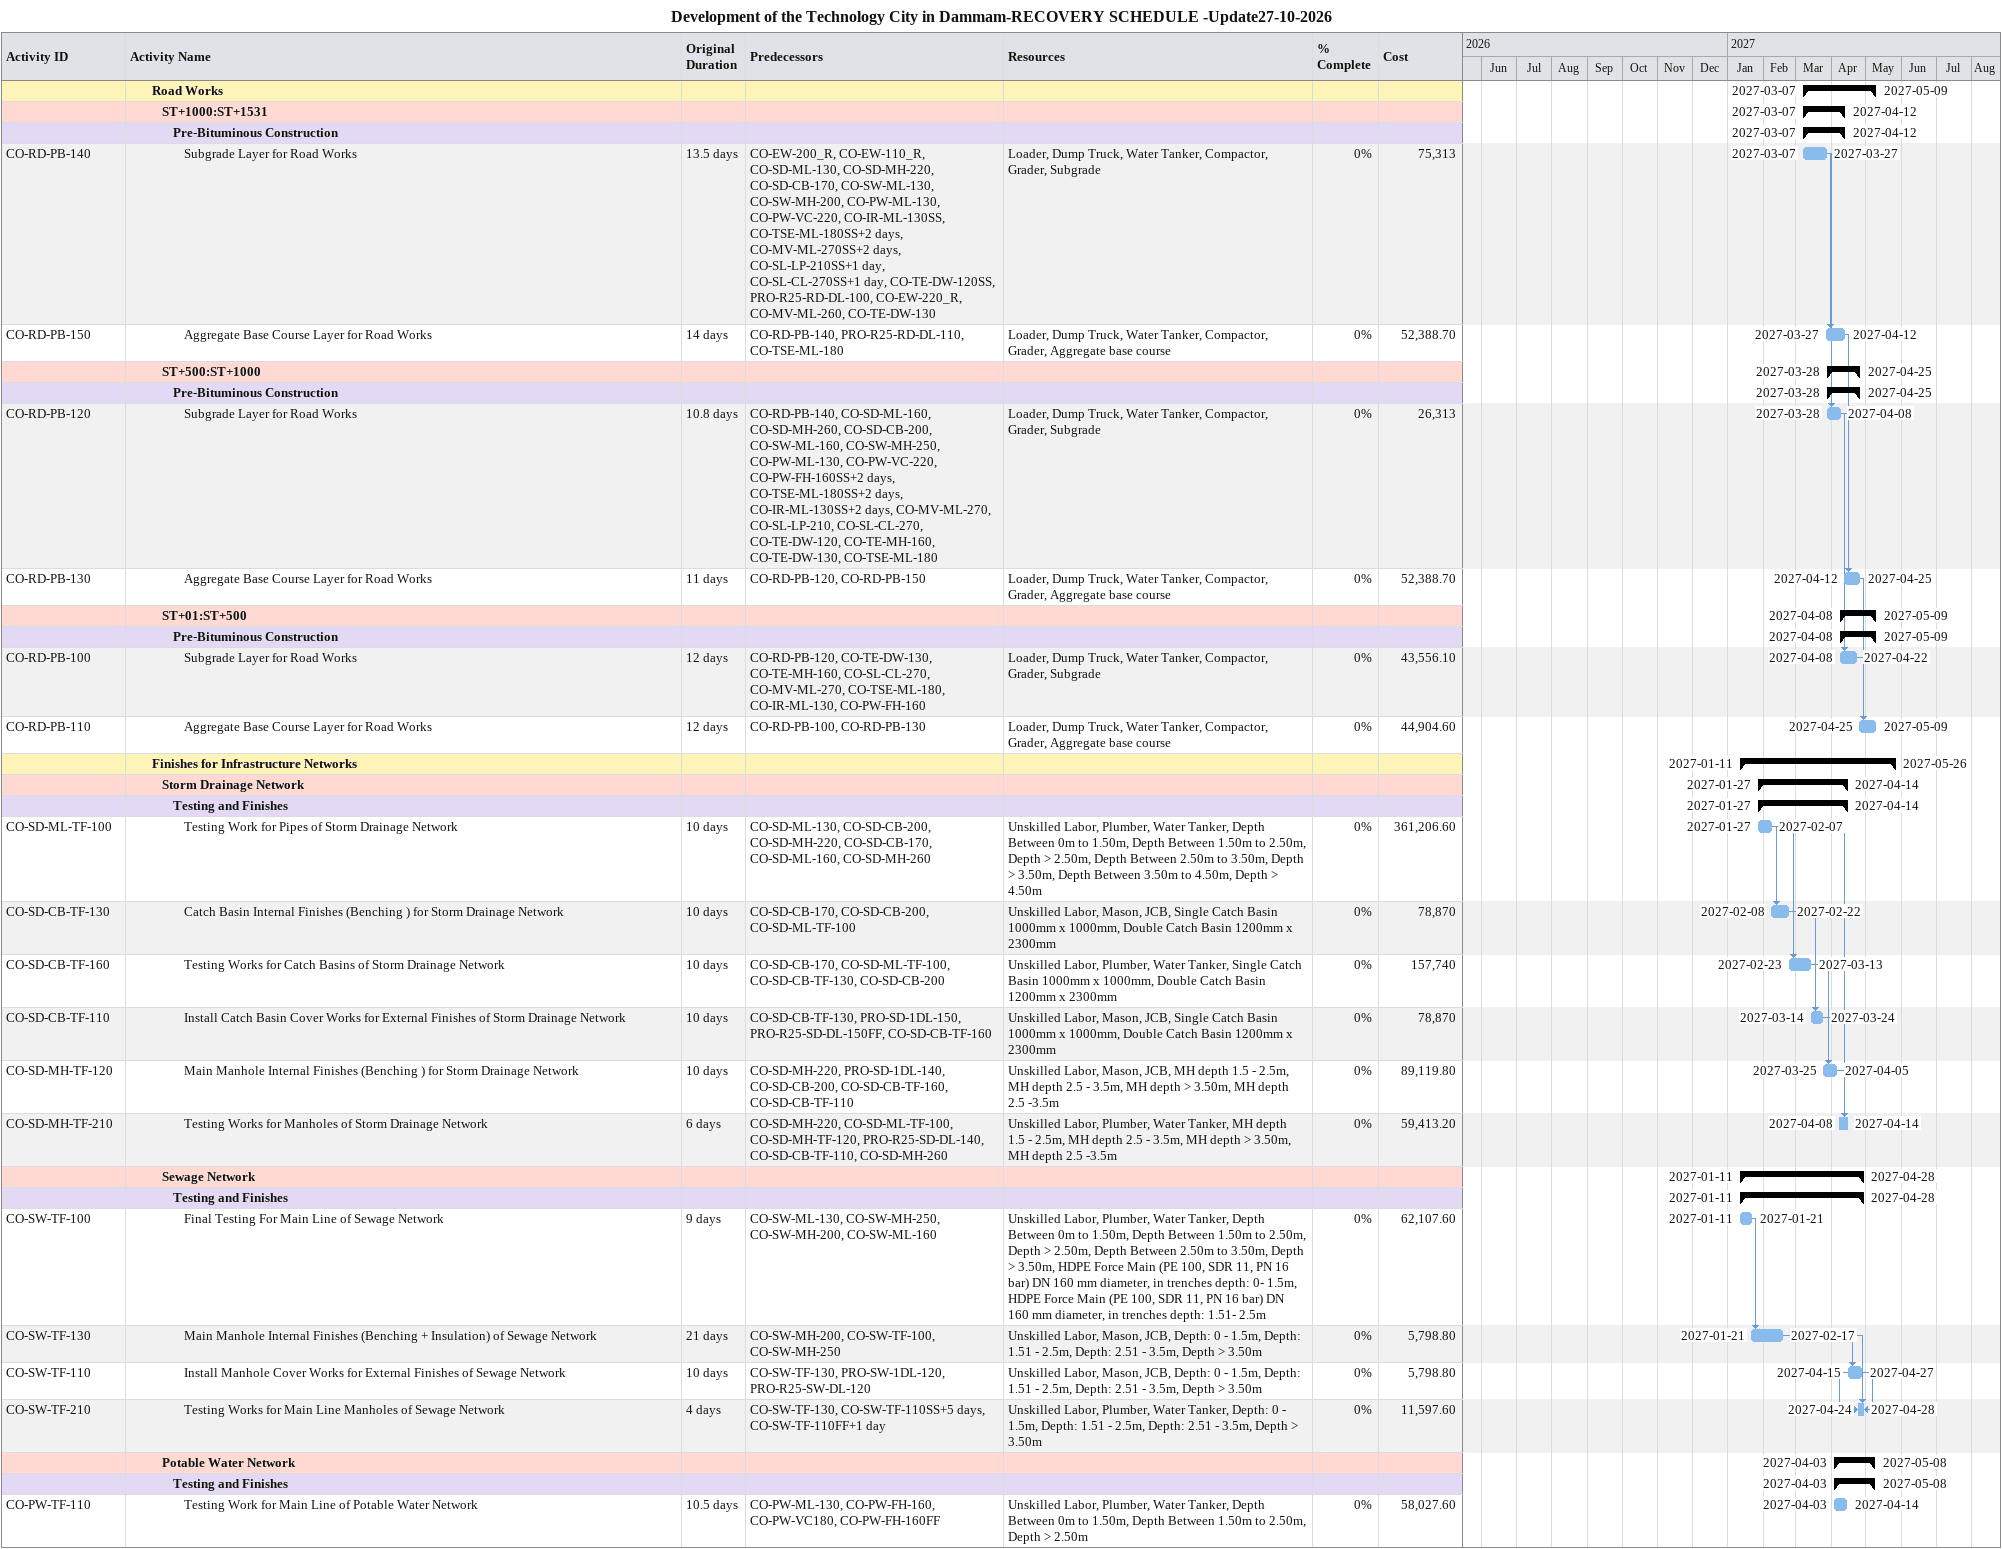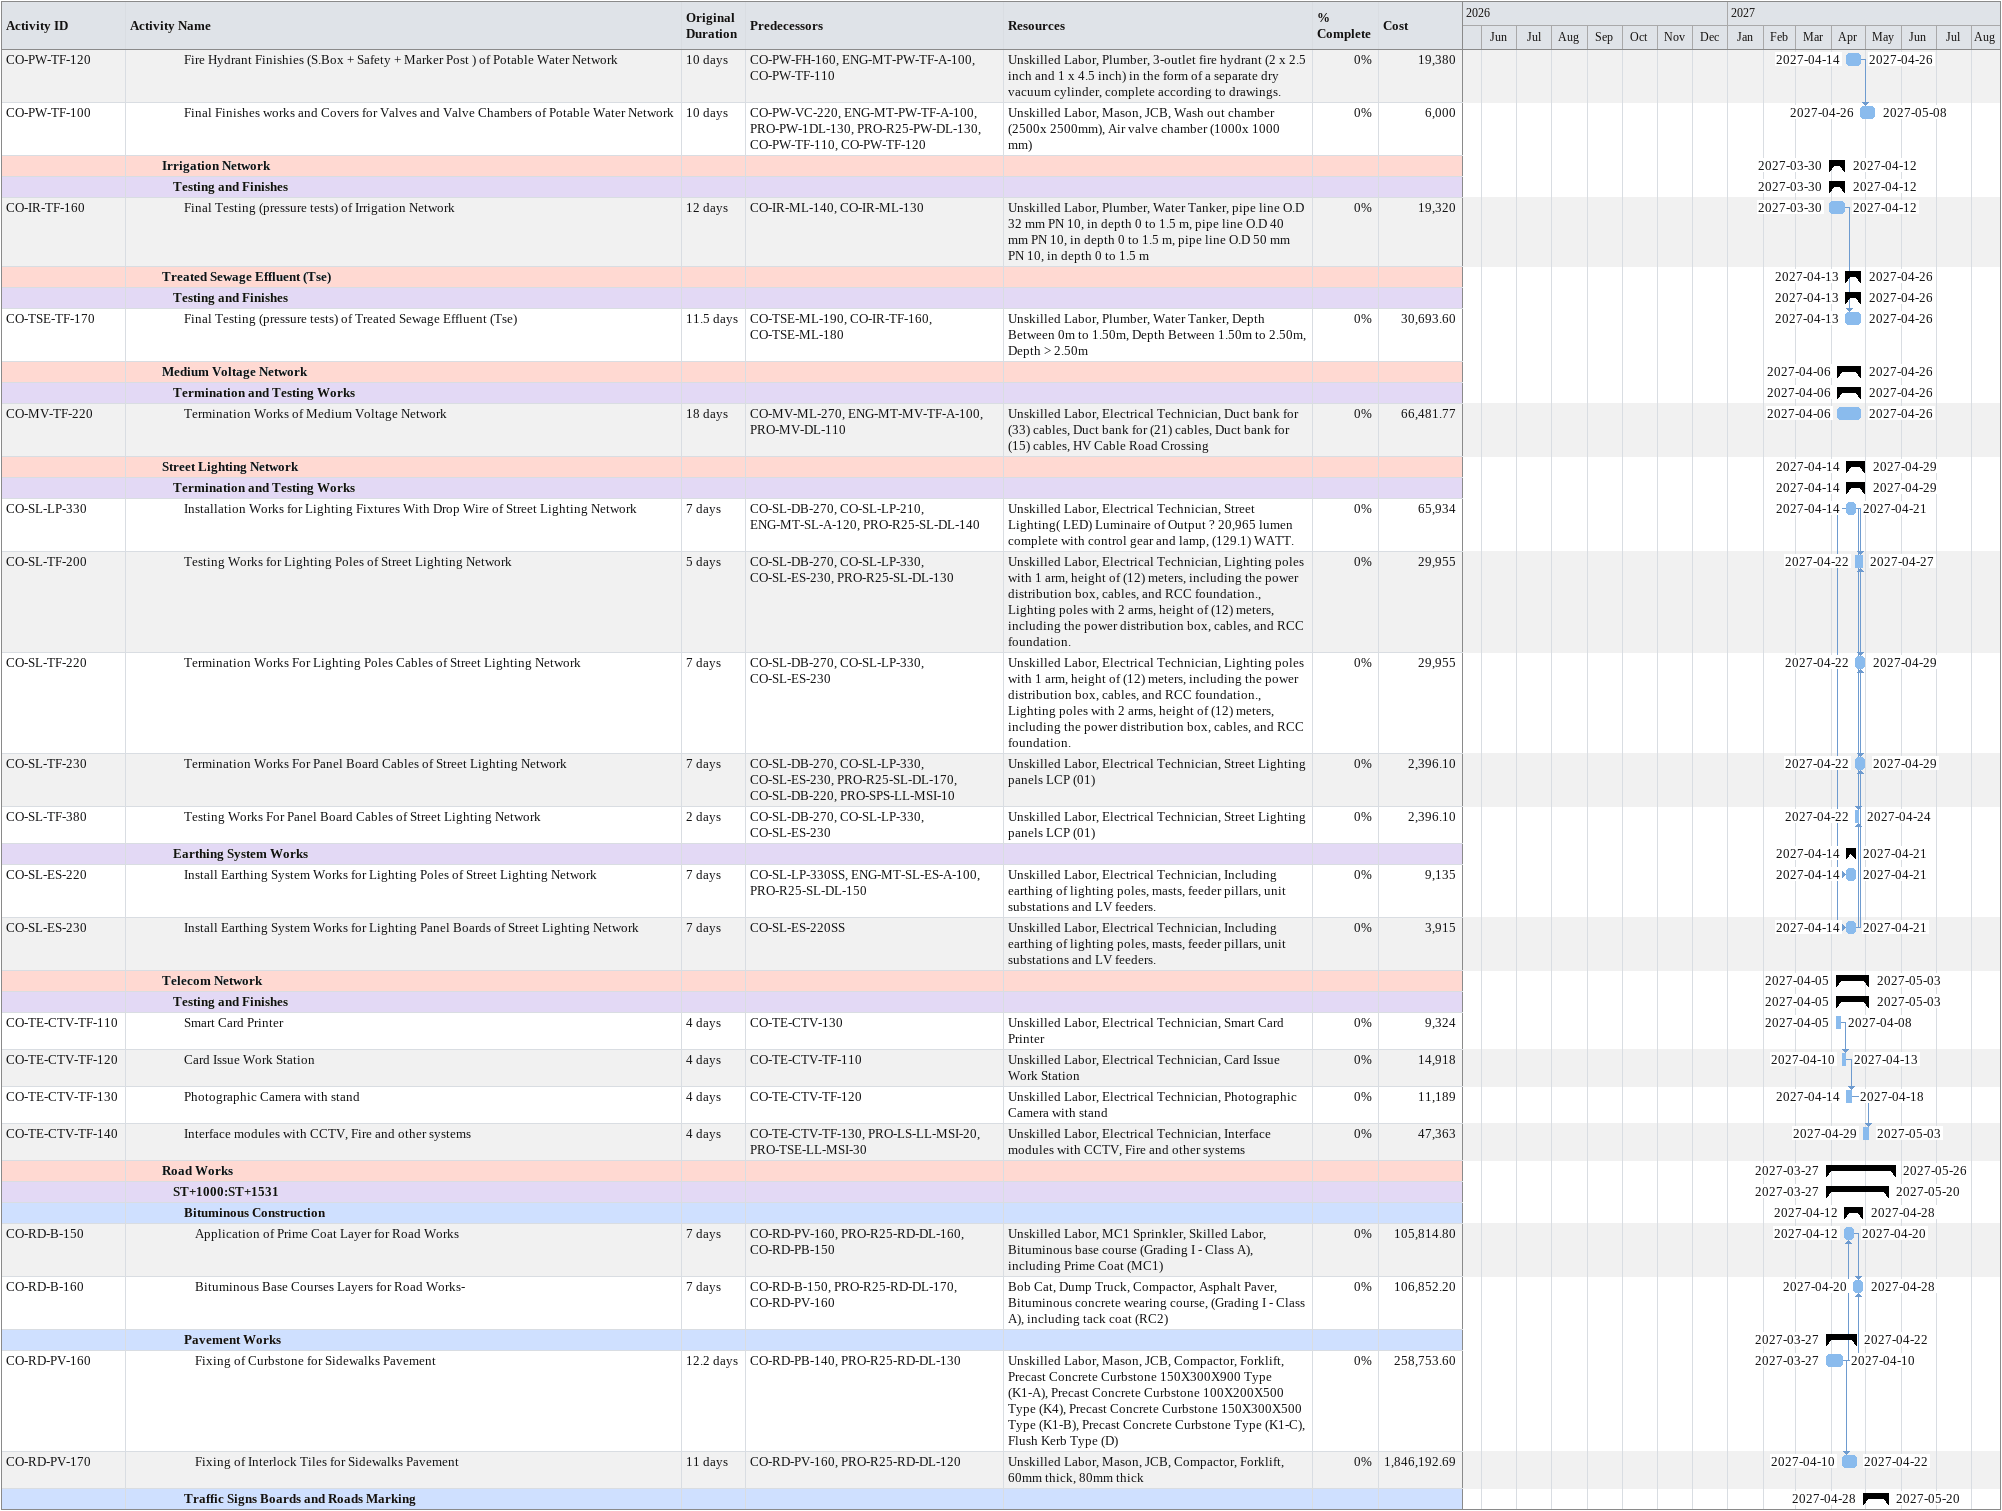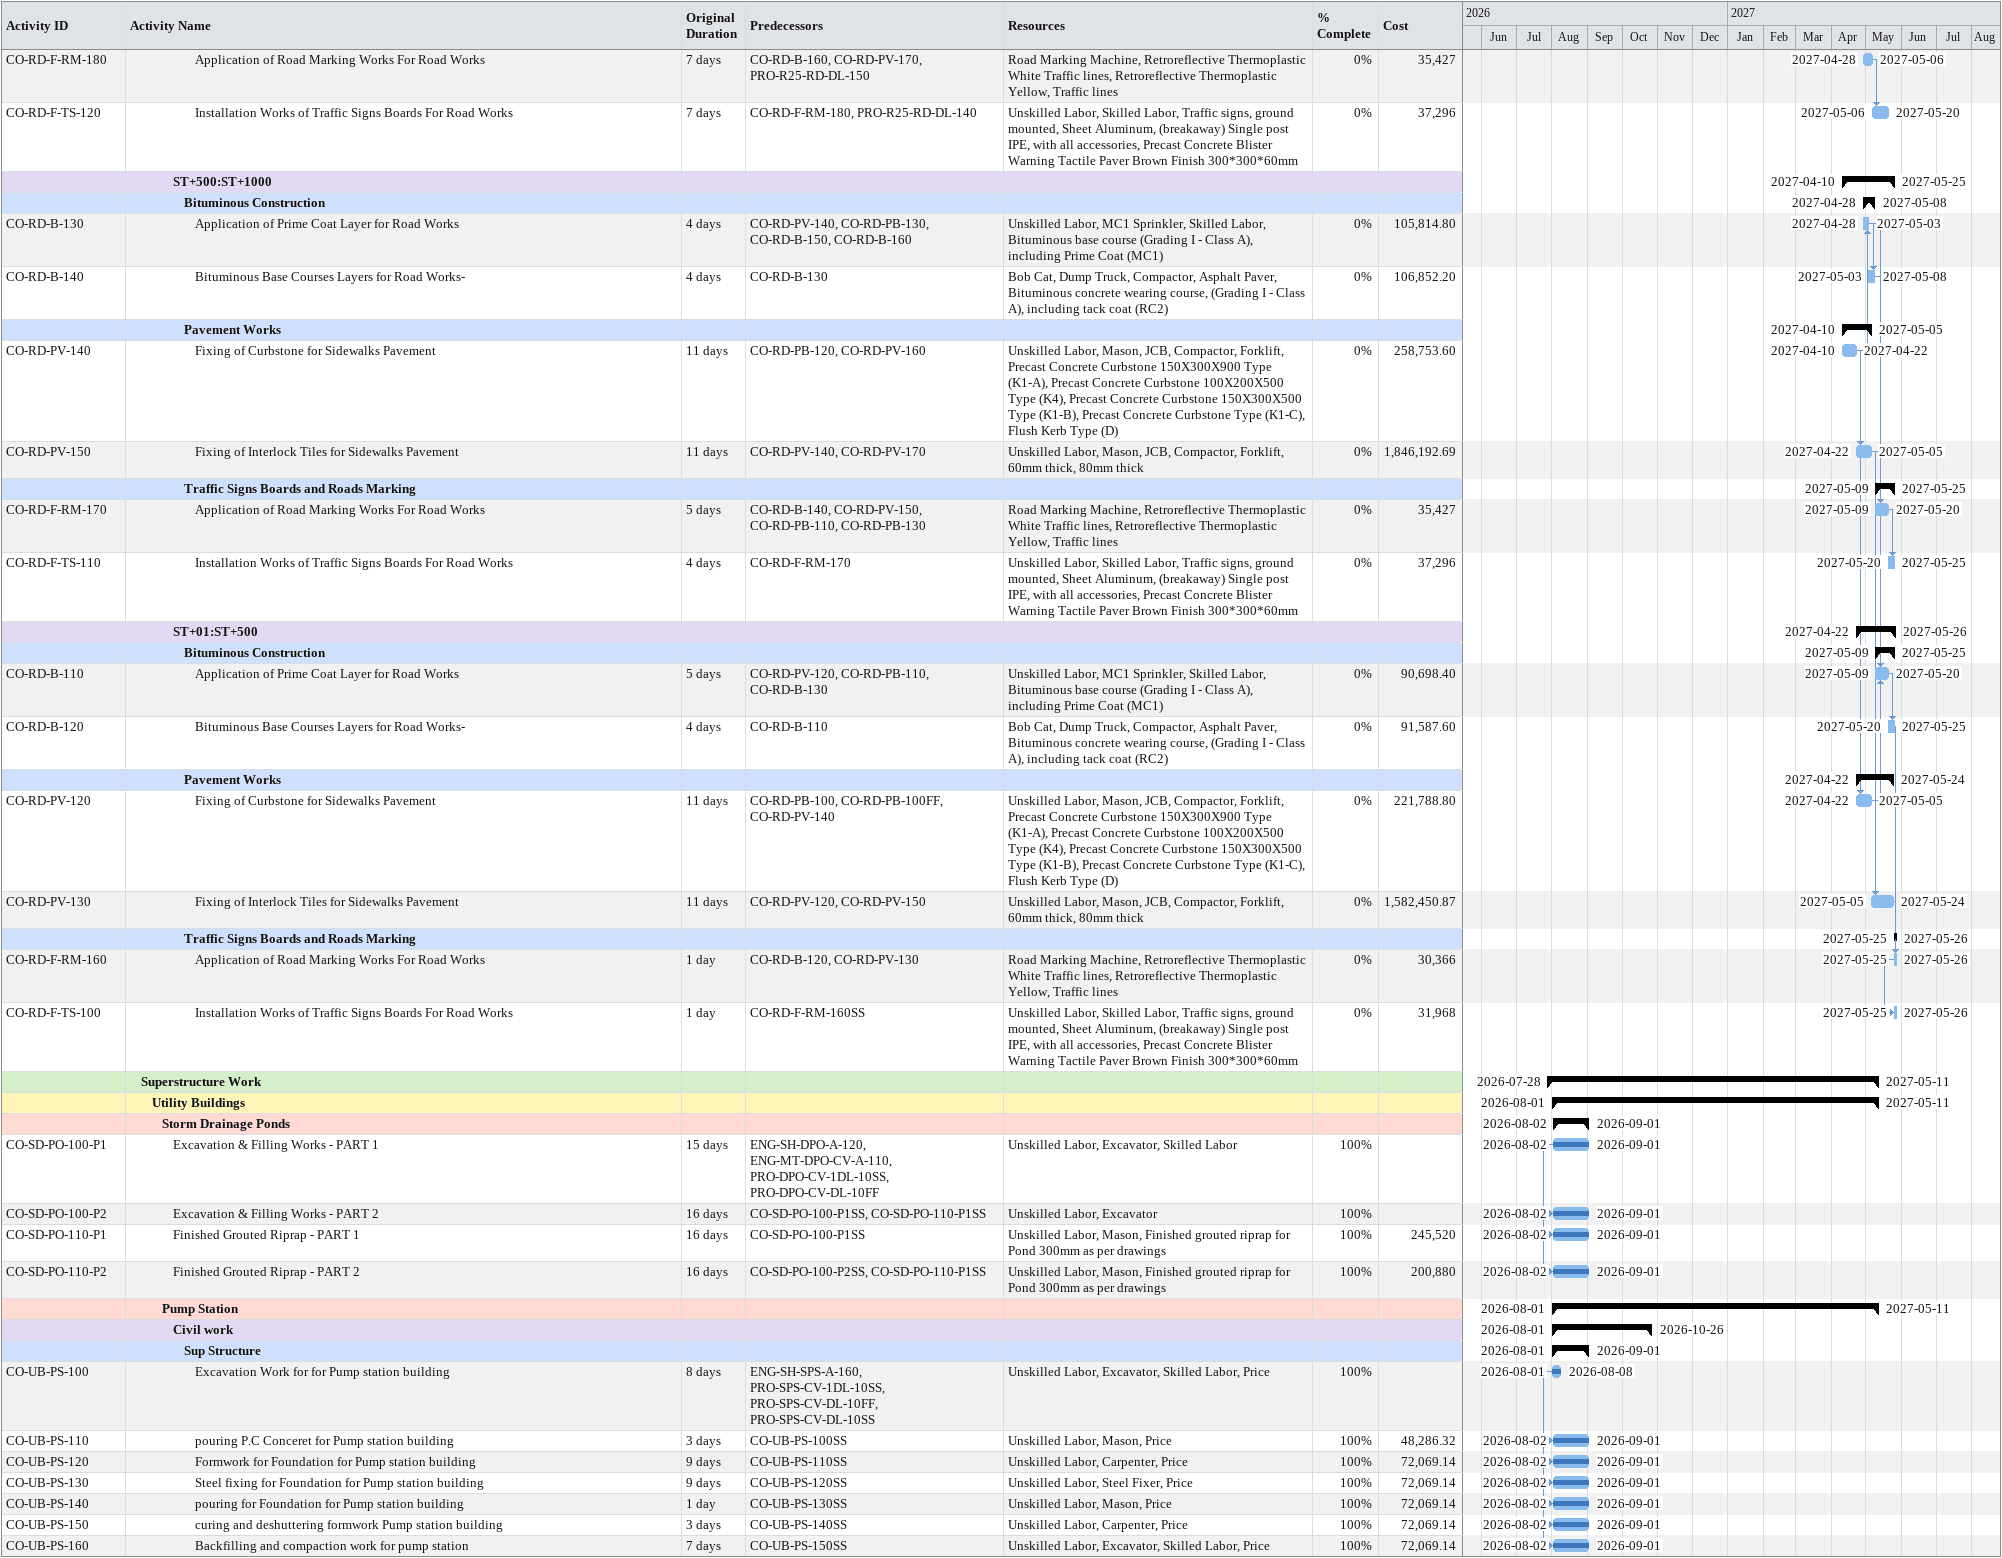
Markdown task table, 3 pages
Development of the Technology City in Dammam-RECOVERY SCHEDULE -Update27-10-2026

| ID | Level | Task | Original duration | Start | Finish | Predecessors | Resources | % complete | Cost |
|---|---|---|---|---|---|---|---|---|---|
|  | 3 | **Road Works** |  | 2027-03-07 | 2027-05-09 |  |  |  |  |
|  | 4 | **ST+1000:ST+1531** |  | 2027-03-07 | 2027-04-12 |  |  |  |  |
|  | 5 | **Pre-Bituminous Construction** |  | 2027-03-07 | 2027-04-12 |  |  |  |  |
| CO-RD-PB-140 | 6 | Subgrade Layer for Road Works | 13.5d | 2027-03-07 | 2027-03-27 | CO-EW-200_R, CO-EW-110_R, CO-SD-ML-130, CO-SD-MH-220, CO-SD-CB-170, CO-SW-ML-130, CO-SW-MH-200, CO-PW-ML-130, CO-PW-VC-220, CO-IR-ML-130SS, CO-TSE-ML-180SS+2d, CO-MV-ML-270SS+2d, CO-SL-LP-210SS+1d, CO-SL-CL-270SS+1d, CO-TE-DW-120SS, PRO-R25-RD-DL-100, CO-EW-220_R, CO-MV-ML-260, CO-TE-DW-130 | Loader, Dump Truck, Water Tanker, Compactor, Grader, Subgrade | 0 | 75313 |
| CO-RD-PB-150 | 6 | Aggregate Base Course Layer for Road Works | 14d | 2027-03-27 | 2027-04-12 | CO-RD-PB-140, PRO-R25-RD-DL-110, CO-TSE-ML-180 | Loader, Dump Truck, Water Tanker, Compactor, Grader, Aggregate base course | 0 | 52388.70 |
|  | 4 | **ST+500:ST+1000** |  | 2027-03-28 | 2027-04-25 |  |  |  |  |
|  | 5 | **Pre-Bituminous Construction** |  | 2027-03-28 | 2027-04-25 |  |  |  |  |
| CO-RD-PB-120 | 6 | Subgrade Layer for Road Works | 10.8d | 2027-03-28 | 2027-04-08 | CO-RD-PB-140, CO-SD-ML-160, CO-SD-MH-260, CO-SD-CB-200, CO-SW-ML-160, CO-SW-MH-250, CO-PW-ML-130, CO-PW-VC-220, CO-PW-FH-160SS+2d, CO-TSE-ML-180SS+2d, CO-IR-ML-130SS+2d, CO-MV-ML-270, CO-SL-LP-210, CO-SL-CL-270, CO-TE-DW-120, CO-TE-MH-160, CO-TE-DW-130, CO-TSE-ML-180 | Loader, Dump Truck, Water Tanker, Compactor, Grader, Subgrade | 0 | 26313 |
| CO-RD-PB-130 | 6 | Aggregate Base Course Layer for Road Works | 11d | 2027-04-12 | 2027-04-25 | CO-RD-PB-120, CO-RD-PB-150 | Loader, Dump Truck, Water Tanker, Compactor, Grader, Aggregate base course | 0 | 52388.70 |
|  | 4 | **ST+01:ST+500** |  | 2027-04-08 | 2027-05-09 |  |  |  |  |
|  | 5 | **Pre-Bituminous Construction** |  | 2027-04-08 | 2027-05-09 |  |  |  |  |
| CO-RD-PB-100 | 6 | Subgrade Layer for Road Works | 12d | 2027-04-08 | 2027-04-22 | CO-RD-PB-120, CO-TE-DW-130, CO-TE-MH-160, CO-SL-CL-270, CO-MV-ML-270, CO-TSE-ML-180, CO-IR-ML-130, CO-PW-FH-160 | Loader, Dump Truck, Water Tanker, Compactor, Grader, Subgrade | 0 | 43556.10 |
| CO-RD-PB-110 | 6 | Aggregate Base Course Layer for Road Works | 12d | 2027-04-25 | 2027-05-09 | CO-RD-PB-100, CO-RD-PB-130 | Loader, Dump Truck, Water Tanker, Compactor, Grader, Aggregate base course | 0 | 44904.60 |
|  | 3 | **Finishes for Infrastructure Networks** |  | 2027-01-11 | 2027-05-26 |  |  |  |  |
|  | 4 | **Storm Drainage Network** |  | 2027-01-27 | 2027-04-14 |  |  |  |  |
|  | 5 | **Testing and Finishes** |  | 2027-01-27 | 2027-04-14 |  |  |  |  |
| CO-SD-ML-TF-100 | 6 | Testing Work for Pipes of Storm Drainage Network | 10d | 2027-01-27 | 2027-02-07 | CO-SD-ML-130, CO-SD-CB-200, CO-SD-MH-220, CO-SD-CB-170, CO-SD-ML-160, CO-SD-MH-260 | Unskilled Labor, Plumber, Water Tanker, Depth Between 0m to 1.50m, Depth Between 1.50m to 2.50m, Depth > 2.50m, Depth Between 2.50m to 3.50m, Depth > 3.50m, Depth Between 3.50m to 4.50m, Depth > 4.50m | 0 | 361206.60 |
| CO-SD-CB-TF-130 | 6 | Catch Basin Internal Finishes (Benching ) for Storm Drainage Network | 10d | 2027-02-08 | 2027-02-22 | CO-SD-CB-170, CO-SD-CB-200, CO-SD-ML-TF-100 | Unskilled Labor, Mason, JCB, Single Catch Basin 1000mm x 1000mm, Double Catch Basin 1200mm x 2300mm | 0 | 78870 |
| CO-SD-CB-TF-160 | 6 | Testing Works for Catch Basins of Storm Drainage Network | 10d | 2027-02-23 | 2027-03-13 | CO-SD-CB-170, CO-SD-ML-TF-100, CO-SD-CB-TF-130, CO-SD-CB-200 | Unskilled Labor, Plumber, Water Tanker, Single Catch Basin 1000mm x 1000mm, Double Catch Basin 1200mm x 2300mm | 0 | 157740 |
| CO-SD-CB-TF-110 | 6 | Install Catch Basin Cover Works for External Finishes of Storm Drainage Network | 10d | 2027-03-14 | 2027-03-24 | CO-SD-CB-TF-130, PRO-SD-1DL-150, PRO-R25-SD-DL-150FF, CO-SD-CB-TF-160 | Unskilled Labor, Mason, JCB, Single Catch Basin 1000mm x 1000mm, Double Catch Basin 1200mm x 2300mm | 0 | 78870 |
| CO-SD-MH-TF-120 | 6 | Main Manhole Internal Finishes (Benching ) for Storm Drainage Network | 10d | 2027-03-25 | 2027-04-05 | CO-SD-MH-220, PRO-SD-1DL-140, CO-SD-CB-200, CO-SD-CB-TF-160, CO-SD-CB-TF-110 | Unskilled Labor, Mason, JCB, MH depth 1.5 - 2.5m, MH depth 2.5 - 3.5m, MH depth > 3.50m, MH depth 2.5 -3.5m | 0 | 89119.80 |
| CO-SD-MH-TF-210 | 6 | Testing Works for Manholes of Storm Drainage Network | 6d | 2027-04-08 | 2027-04-14 | CO-SD-MH-220, CO-SD-ML-TF-100, CO-SD-MH-TF-120, PRO-R25-SD-DL-140, CO-SD-CB-TF-110, CO-SD-MH-260 | Unskilled Labor, Plumber, Water Tanker, MH depth 1.5 - 2.5m, MH depth 2.5 - 3.5m, MH depth > 3.50m, MH depth 2.5 -3.5m | 0 | 59413.20 |
|  | 4 | **Sewage Network** |  | 2027-01-11 | 2027-04-28 |  |  |  |  |
|  | 5 | **Testing and Finishes** |  | 2027-01-11 | 2027-04-28 |  |  |  |  |
| CO-SW-TF-100 | 6 | Final Testing For Main Line of Sewage Network | 9d | 2027-01-11 | 2027-01-21 | CO-SW-ML-130, CO-SW-MH-250, CO-SW-MH-200, CO-SW-ML-160 | Unskilled Labor, Plumber, Water Tanker, Depth Between 0m to 1.50m, Depth Between 1.50m to 2.50m, Depth > 2.50m, Depth Between 2.50m to 3.50m, Depth > 3.50m, HDPE Force Main (PE 100, SDR 11, PN 16 bar) DN 160 mm diameter, in trenches depth: 0- 1.5m, HDPE Force Main (PE 100, SDR 11, PN 16 bar) DN 160 mm diameter, in trenches depth: 1.51- 2.5m | 0 | 62107.60 |
| CO-SW-TF-130 | 6 | Main Manhole Internal Finishes (Benching + Insulation) of Sewage Network | 21d | 2027-01-21 | 2027-02-17 | CO-SW-MH-200, CO-SW-TF-100, CO-SW-MH-250 | Unskilled Labor, Mason, JCB, Depth: 0 - 1.5m, Depth: 1.51 - 2.5m, Depth: 2.51 - 3.5m, Depth > 3.50m | 0 | 5798.80 |
| CO-SW-TF-110 | 6 | Install Manhole Cover Works for External Finishes of Sewage Network | 10d | 2027-04-15 | 2027-04-27 | CO-SW-TF-130, PRO-SW-1DL-120, PRO-R25-SW-DL-120 | Unskilled Labor, Mason, JCB, Depth: 0 - 1.5m, Depth: 1.51 - 2.5m, Depth: 2.51 - 3.5m, Depth > 3.50m | 0 | 5798.80 |
| CO-SW-TF-210 | 6 | Testing Works for Main Line Manholes of Sewage Network | 4d | 2027-04-24 | 2027-04-28 | CO-SW-TF-130, CO-SW-TF-110SS+5d, CO-SW-TF-110FF+1d | Unskilled Labor, Plumber, Water Tanker, Depth: 0 - 1.5m, Depth: 1.51 - 2.5m, Depth: 2.51 - 3.5m, Depth > 3.50m | 0 | 11597.60 |
|  | 4 | **Potable Water Network** |  | 2027-04-03 | 2027-05-08 |  |  |  |  |
|  | 5 | **Testing and Finishes** |  | 2027-04-03 | 2027-05-08 |  |  |  |  |
| CO-PW-TF-110 | 6 | Testing Work for Main Line of Potable Water Network | 10.5d | 2027-04-03 | 2027-04-14 | CO-PW-ML-130, CO-PW-FH-160, CO-PW-VC180, CO-PW-FH-160FF | Unskilled Labor, Plumber, Water Tanker, Depth Between 0m to 1.50m, Depth Between 1.50m to 2.50m, Depth > 2.50m | 0 | 58027.60 |
| CO-PW-TF-120 | 6 | Fire Hydrant Finishies (S.Box + Safety + Marker Post ) of Potable Water Network | 10d | 2027-04-14 | 2027-04-26 | CO-PW-FH-160, ENG-MT-PW-TF-A-100, CO-PW-TF-110 | Unskilled Labor, Plumber, 3-outlet fire hydrant (2 x 2.5 inch and 1 x 4.5 inch) in the form of a separate dry vacuum cylinder, complete according to drawings. | 0 | 19380 |
| CO-PW-TF-100 | 6 | Final Finishes works and Covers for Valves and Valve Chambers of Potable Water Network | 10d | 2027-04-26 | 2027-05-08 | CO-PW-VC-220, ENG-MT-PW-TF-A-100, PRO-PW-1DL-130, PRO-R25-PW-DL-130, CO-PW-TF-110, CO-PW-TF-120 | Unskilled Labor, Mason, JCB, Wash out chamber (2500x 2500mm), Air valve chamber (1000x 1000 mm) | 0 | 6000 |
|  | 4 | **Irrigation Network** |  | 2027-03-30 | 2027-04-12 |  |  |  |  |
|  | 5 | **Testing and Finishes** |  | 2027-03-30 | 2027-04-12 |  |  |  |  |
| CO-IR-TF-160 | 6 | Final Testing (pressure tests) of Irrigation Network | 12d | 2027-03-30 | 2027-04-12 | CO-IR-ML-140, CO-IR-ML-130 | Unskilled Labor, Plumber, Water Tanker, pipe line O.D 32 mm PN 10, in depth 0 to 1.5 m, pipe line O.D 40 mm PN 10, in depth 0 to 1.5 m, pipe line O.D 50 mm PN 10, in depth 0 to 1.5 m | 0 | 19320 |
|  | 4 | **Treated Sewage Effluent (Tse)** |  | 2027-04-13 | 2027-04-26 |  |  |  |  |
|  | 5 | **Testing and Finishes** |  | 2027-04-13 | 2027-04-26 |  |  |  |  |
| CO-TSE-TF-170 | 6 | Final Testing (pressure tests) of Treated Sewage Effluent (Tse) | 11.5d | 2027-04-13 | 2027-04-26 | CO-TSE-ML-190, CO-IR-TF-160, CO-TSE-ML-180 | Unskilled Labor, Plumber, Water Tanker, Depth Between 0m to 1.50m, Depth Between 1.50m to 2.50m, Depth > 2.50m | 0 | 30693.60 |
|  | 4 | **Medium Voltage Network** |  | 2027-04-06 | 2027-04-26 |  |  |  |  |
|  | 5 | **Termination and Testing Works** |  | 2027-04-06 | 2027-04-26 |  |  |  |  |
| CO-MV-TF-220 | 6 | Termination Works of Medium Voltage Network | 18d | 2027-04-06 | 2027-04-26 | CO-MV-ML-270, ENG-MT-MV-TF-A-100, PRO-MV-DL-110 | Unskilled Labor, Electrical Technician, Duct bank for (33) cables, Duct bank for (21) cables, Duct bank for (15) cables, HV Cable Road Crossing | 0 | 66481.77 |
|  | 4 | **Street Lighting Network** |  | 2027-04-14 | 2027-04-29 |  |  |  |  |
|  | 5 | **Termination and Testing Works** |  | 2027-04-14 | 2027-04-29 |  |  |  |  |
| CO-SL-LP-330 | 6 | Installation Works for Lighting Fixtures With Drop Wire of Street Lighting Network | 7d | 2027-04-14 | 2027-04-21 | CO-SL-DB-270, CO-SL-LP-210, ENG-MT-SL-A-120, PRO-R25-SL-DL-140 | Unskilled Labor, Electrical Technician, Street Lighting( LED) Luminaire of Output ? 20,965 lumen complete with control gear and lamp, (129.1) WATT. | 0 | 65934 |
| CO-SL-TF-200 | 6 | Testing Works for Lighting Poles of Street Lighting Network | 5d | 2027-04-22 | 2027-04-27 | CO-SL-DB-270, CO-SL-LP-330, CO-SL-ES-230, PRO-R25-SL-DL-130 | Unskilled Labor, Electrical Technician, Lighting poles with 1 arm, height of (12) meters, including the power distribution box, cables, and RCC foundation., Lighting poles with 2 arms, height of (12) meters, including the power distribution box, cables, and RCC foundation. | 0 | 29955 |
| CO-SL-TF-220 | 6 | Termination Works For Lighting Poles Cables of Street Lighting Network | 7d | 2027-04-22 | 2027-04-29 | CO-SL-DB-270, CO-SL-LP-330, CO-SL-ES-230 | Unskilled Labor, Electrical Technician, Lighting poles with 1 arm, height of (12) meters, including the power distribution box, cables, and RCC foundation., Lighting poles with 2 arms, height of (12) meters, including the power distribution box, cables, and RCC foundation. | 0 | 29955 |
| CO-SL-TF-230 | 6 | Termination Works For Panel Board Cables of Street Lighting Network | 7d | 2027-04-22 | 2027-04-29 | CO-SL-DB-270, CO-SL-LP-330, CO-SL-ES-230, PRO-R25-SL-DL-170, CO-SL-DB-220, PRO-SPS-LL-MSI-10 | Unskilled Labor, Electrical Technician, Street Lighting panels LCP (01) | 0 | 2396.10 |
| CO-SL-TF-380 | 6 | Testing Works For Panel Board Cables of Street Lighting Network | 2d | 2027-04-22 | 2027-04-24 | CO-SL-DB-270, CO-SL-LP-330, CO-SL-ES-230 | Unskilled Labor, Electrical Technician, Street Lighting panels LCP (01) | 0 | 2396.10 |
|  | 5 | **Earthing System Works** |  | 2027-04-14 | 2027-04-21 |  |  |  |  |
| CO-SL-ES-220 | 6 | Install Earthing System Works for Lighting Poles of Street Lighting Network | 7d | 2027-04-14 | 2027-04-21 | CO-SL-LP-330SS, ENG-MT-SL-ES-A-100, PRO-R25-SL-DL-150 | Unskilled Labor, Electrical Technician, Including earthing of lighting poles, masts, feeder pillars, unit substations and LV feeders. | 0 | 9135 |
| CO-SL-ES-230 | 6 | Install Earthing System Works for Lighting Panel Boards of Street Lighting Network | 7d | 2027-04-14 | 2027-04-21 | CO-SL-ES-220SS | Unskilled Labor, Electrical Technician, Including earthing of lighting poles, masts, feeder pillars, unit substations and LV feeders. | 0 | 3915 |
|  | 4 | **Telecom Network** |  | 2027-04-05 | 2027-05-03 |  |  |  |  |
|  | 5 | **Testing and Finishes** |  | 2027-04-05 | 2027-05-03 |  |  |  |  |
| CO-TE-CTV-TF-110 | 6 | Smart Card Printer | 4d | 2027-04-05 | 2027-04-08 | CO-TE-CTV-130 | Unskilled Labor, Electrical Technician, Smart Card Printer | 0 | 9324 |
| CO-TE-CTV-TF-120 | 6 | Card Issue Work Station | 4d | 2027-04-10 | 2027-04-13 | CO-TE-CTV-TF-110 | Unskilled Labor, Electrical Technician, Card Issue Work Station | 0 | 14918 |
| CO-TE-CTV-TF-130 | 6 | Photographic Camera with stand | 4d | 2027-04-14 | 2027-04-18 | CO-TE-CTV-TF-120 | Unskilled Labor, Electrical Technician, Photographic Camera with stand | 0 | 11189 |
| CO-TE-CTV-TF-140 | 6 | Interface modules with CCTV, Fire and other systems | 4d | 2027-04-29 | 2027-05-03 | CO-TE-CTV-TF-130, PRO-LS-LL-MSI-20, PRO-TSE-LL-MSI-30 | Unskilled Labor, Electrical Technician, Interface modules with CCTV, Fire and other systems | 0 | 47363 |
|  | 4 | **Road Works** |  | 2027-03-27 | 2027-05-26 |  |  |  |  |
|  | 5 | **ST+1000:ST+1531** |  | 2027-03-27 | 2027-05-20 |  |  |  |  |
|  | 6 | **Bituminous Construction** |  | 2027-04-12 | 2027-04-28 |  |  |  |  |
| CO-RD-B-150 | 7 | Application of Prime Coat Layer for Road Works | 7d | 2027-04-12 | 2027-04-20 | CO-RD-PV-160, PRO-R25-RD-DL-160, CO-RD-PB-150 | Unskilled Labor, MC1 Sprinkler, Skilled Labor, Bituminous base course (Grading I - Class A), including Prime Coat (MC1) | 0 | 105814.80 |
| CO-RD-B-160 | 7 | Bituminous Base Courses Layers for Road Works- | 7d | 2027-04-20 | 2027-04-28 | CO-RD-B-150, PRO-R25-RD-DL-170, CO-RD-PV-160 | Bob Cat, Dump Truck, Compactor, Asphalt Paver, Bituminous concrete wearing course, (Grading I - Class A), including tack coat (RC2) | 0 | 106852.20 |
|  | 6 | **Pavement Works** |  | 2027-03-27 | 2027-04-22 |  |  |  |  |
| CO-RD-PV-160 | 7 | Fixing of Curbstone for Sidewalks Pavement | 12.2d | 2027-03-27 | 2027-04-10 | CO-RD-PB-140, PRO-R25-RD-DL-130 | Unskilled Labor, Mason, JCB, Compactor, Forklift, Precast Concrete Curbstone 150X300X900 Type (K1-A), Precast Concrete Curbstone 100X200X500 Type (K4), Precast Concrete Curbstone 150X300X500 Type (K1-B), Precast Concrete Curbstone Type (K1-C), Flush Kerb Type (D) | 0 | 258753.60 |
| CO-RD-PV-170 | 7 | Fixing of Interlock Tiles for Sidewalks Pavement | 11d | 2027-04-10 | 2027-04-22 | CO-RD-PV-160, PRO-R25-RD-DL-120 | Unskilled Labor, Mason, JCB, Compactor, Forklift, 60mm thick, 80mm thick | 0 | 1846192.69 |
|  | 6 | **Traffic Signs Boards and Roads Marking** |  | 2027-04-28 | 2027-05-20 |  |  |  |  |
| CO-RD-F-RM-180 | 7 | Application of Road Marking Works For Road Works | 7d | 2027-04-28 | 2027-05-06 | CO-RD-B-160, CO-RD-PV-170, PRO-R25-RD-DL-150 | Road Marking Machine, Retroreflective Thermoplastic White Traffic lines, Retroreflective Thermoplastic Yellow, Traffic lines | 0 | 35427 |
| CO-RD-F-TS-120 | 7 | Installation Works of Traffic Signs Boards For Road Works | 7d | 2027-05-06 | 2027-05-20 | CO-RD-F-RM-180, PRO-R25-RD-DL-140 | Unskilled Labor, Skilled Labor, Traffic signs, ground mounted, Sheet Aluminum, (breakaway) Single post IPE, with all accessories, Precast Concrete Blister Warning Tactile Paver Brown Finish 300*300*60mm | 0 | 37296 |
|  | 5 | **ST+500:ST+1000** |  | 2027-04-10 | 2027-05-25 |  |  |  |  |
|  | 6 | **Bituminous Construction** |  | 2027-04-28 | 2027-05-08 |  |  |  |  |
| CO-RD-B-130 | 7 | Application of Prime Coat Layer for Road Works | 4d | 2027-04-28 | 2027-05-03 | CO-RD-PV-140, CO-RD-PB-130, CO-RD-B-150, CO-RD-B-160 | Unskilled Labor, MC1 Sprinkler, Skilled Labor, Bituminous base course (Grading I - Class A), including Prime Coat (MC1) | 0 | 105814.80 |
| CO-RD-B-140 | 7 | Bituminous Base Courses Layers for Road Works- | 4d | 2027-05-03 | 2027-05-08 | CO-RD-B-130 | Bob Cat, Dump Truck, Compactor, Asphalt Paver, Bituminous concrete wearing course, (Grading I - Class A), including tack coat (RC2) | 0 | 106852.20 |
|  | 6 | **Pavement Works** |  | 2027-04-10 | 2027-05-05 |  |  |  |  |
| CO-RD-PV-140 | 7 | Fixing of Curbstone for Sidewalks Pavement | 11d | 2027-04-10 | 2027-04-22 | CO-RD-PB-120, CO-RD-PV-160 | Unskilled Labor, Mason, JCB, Compactor, Forklift, Precast Concrete Curbstone 150X300X900 Type (K1-A), Precast Concrete Curbstone 100X200X500 Type (K4), Precast Concrete Curbstone 150X300X500 Type (K1-B), Precast Concrete Curbstone Type (K1-C), Flush Kerb Type (D) | 0 | 258753.60 |
| CO-RD-PV-150 | 7 | Fixing of Interlock Tiles for Sidewalks Pavement | 11d | 2027-04-22 | 2027-05-05 | CO-RD-PV-140, CO-RD-PV-170 | Unskilled Labor, Mason, JCB, Compactor, Forklift, 60mm thick, 80mm thick | 0 | 1846192.69 |
|  | 6 | **Traffic Signs Boards and Roads Marking** |  | 2027-05-09 | 2027-05-25 |  |  |  |  |
| CO-RD-F-RM-170 | 7 | Application of Road Marking Works For Road Works | 5d | 2027-05-09 | 2027-05-20 | CO-RD-B-140, CO-RD-PV-150, CO-RD-PB-110, CO-RD-PB-130 | Road Marking Machine, Retroreflective Thermoplastic White Traffic lines, Retroreflective Thermoplastic Yellow, Traffic lines | 0 | 35427 |
| CO-RD-F-TS-110 | 7 | Installation Works of Traffic Signs Boards For Road Works | 4d | 2027-05-20 | 2027-05-25 | CO-RD-F-RM-170 | Unskilled Labor, Skilled Labor, Traffic signs, ground mounted, Sheet Aluminum, (breakaway) Single post IPE, with all accessories, Precast Concrete Blister Warning Tactile Paver Brown Finish 300*300*60mm | 0 | 37296 |
|  | 5 | **ST+01:ST+500** |  | 2027-04-22 | 2027-05-26 |  |  |  |  |
|  | 6 | **Bituminous Construction** |  | 2027-05-09 | 2027-05-25 |  |  |  |  |
| CO-RD-B-110 | 7 | Application of Prime Coat Layer for Road Works | 5d | 2027-05-09 | 2027-05-20 | CO-RD-PV-120, CO-RD-PB-110, CO-RD-B-130 | Unskilled Labor, MC1 Sprinkler, Skilled Labor, Bituminous base course (Grading I - Class A), including Prime Coat (MC1) | 0 | 90698.40 |
| CO-RD-B-120 | 7 | Bituminous Base Courses Layers for Road Works- | 4d | 2027-05-20 | 2027-05-25 | CO-RD-B-110 | Bob Cat, Dump Truck, Compactor, Asphalt Paver, Bituminous concrete wearing course, (Grading I - Class A), including tack coat (RC2) | 0 | 91587.60 |
|  | 6 | **Pavement Works** |  | 2027-04-22 | 2027-05-24 |  |  |  |  |
| CO-RD-PV-120 | 7 | Fixing of Curbstone for Sidewalks Pavement | 11d | 2027-04-22 | 2027-05-05 | CO-RD-PB-100, CO-RD-PB-100FF, CO-RD-PV-140 | Unskilled Labor, Mason, JCB, Compactor, Forklift, Precast Concrete Curbstone 150X300X900 Type (K1-A), Precast Concrete Curbstone 100X200X500 Type (K4), Precast Concrete Curbstone 150X300X500 Type (K1-B), Precast Concrete Curbstone Type (K1-C), Flush Kerb Type (D) | 0 | 221788.80 |
| CO-RD-PV-130 | 7 | Fixing of Interlock Tiles for Sidewalks Pavement | 11d | 2027-05-05 | 2027-05-24 | CO-RD-PV-120, CO-RD-PV-150 | Unskilled Labor, Mason, JCB, Compactor, Forklift, 60mm thick, 80mm thick | 0 | 1582450.87 |
|  | 6 | **Traffic Signs Boards and Roads Marking** |  | 2027-05-25 | 2027-05-26 |  |  |  |  |
| CO-RD-F-RM-160 | 7 | Application of Road Marking Works For Road Works | 1d | 2027-05-25 | 2027-05-26 | CO-RD-B-120, CO-RD-PV-130 | Road Marking Machine, Retroreflective Thermoplastic White Traffic lines, Retroreflective Thermoplastic Yellow, Traffic lines | 0 | 30366 |
| CO-RD-F-TS-100 | 7 | Installation Works of Traffic Signs Boards For Road Works | 1d | 2027-05-25 | 2027-05-26 | CO-RD-F-RM-160SS | Unskilled Labor, Skilled Labor, Traffic signs, ground mounted, Sheet Aluminum, (breakaway) Single post IPE, with all accessories, Precast Concrete Blister Warning Tactile Paver Brown Finish 300*300*60mm | 0 | 31968 |
|  | 2 | **Superstructure Work** |  | 2026-07-28 | 2027-05-11 |  |  |  |  |
|  | 3 | **Utility Buildings** |  | 2026-08-01 | 2027-05-11 |  |  |  |  |
|  | 4 | **Storm Drainage Ponds** |  | 2026-08-02 | 2026-09-01 |  |  |  |  |
| CO-SD-PO-100-P1 | 5 | Excavation & Filling Works - PART 1 | 15d | 2026-08-02 | 2026-09-01 | ENG-SH-DPO-A-120, ENG-MT-DPO-CV-A-110, PRO-DPO-CV-1DL-10SS, PRO-DPO-CV-DL-10FF | Unskilled Labor, Excavator, Skilled Labor | 100 |  |
| CO-SD-PO-100-P2 | 5 | Excavation & Filling Works - PART 2 | 16d | 2026-08-02 | 2026-09-01 | CO-SD-PO-100-P1SS, CO-SD-PO-110-P1SS | Unskilled Labor, Excavator | 100 |  |
| CO-SD-PO-110-P1 | 5 | Finished Grouted Riprap - PART 1 | 16d | 2026-08-02 | 2026-09-01 | CO-SD-PO-100-P1SS | Unskilled Labor, Mason, Finished grouted riprap for Pond 300mm as per drawings | 100 | 245520 |
| CO-SD-PO-110-P2 | 5 | Finished Grouted Riprap - PART 2 | 16d | 2026-08-02 | 2026-09-01 | CO-SD-PO-100-P2SS, CO-SD-PO-110-P1SS | Unskilled Labor, Mason, Finished grouted riprap for Pond 300mm as per drawings | 100 | 200880 |
|  | 4 | **Pump Station** |  | 2026-08-01 | 2027-05-11 |  |  |  |  |
|  | 5 | **Civil work** |  | 2026-08-01 | 2026-10-26 |  |  |  |  |
|  | 6 | **Sup Structure** |  | 2026-08-01 | 2026-09-01 |  |  |  |  |
| CO-UB-PS-100 | 7 | Excavation Work for for Pump station building | 8d | 2026-08-01 | 2026-08-08 | ENG-SH-SPS-A-160, PRO-SPS-CV-1DL-10SS, PRO-SPS-CV-DL-10FF, PRO-SPS-CV-DL-10SS | Unskilled Labor, Excavator, Skilled Labor, Price | 100 |  |
| CO-UB-PS-110 | 7 | pouring P.C Conceret for Pump station building | 3d | 2026-08-02 | 2026-09-01 | CO-UB-PS-100SS | Unskilled Labor, Mason, Price | 100 | 48286.32 |
| CO-UB-PS-120 | 7 | Formwork for Foundation for Pump station building | 9d | 2026-08-02 | 2026-09-01 | CO-UB-PS-110SS | Unskilled Labor, Carpenter, Price | 100 | 72069.14 |
| CO-UB-PS-130 | 7 | Steel fixing for Foundation for Pump station building | 9d | 2026-08-02 | 2026-09-01 | CO-UB-PS-120SS | Unskilled Labor, Steel Fixer, Price | 100 | 72069.14 |
| CO-UB-PS-140 | 7 | pouring for Foundation for Pump station building | 1d | 2026-08-02 | 2026-09-01 | CO-UB-PS-130SS | Unskilled Labor, Mason, Price | 100 | 72069.14 |
| CO-UB-PS-150 | 7 | curing and deshuttering formwork Pump station building | 3d | 2026-08-02 | 2026-09-01 | CO-UB-PS-140SS | Unskilled Labor, Carpenter, Price | 100 | 72069.14 |
| CO-UB-PS-160 | 7 | Backfilling and compaction work for pump station | 7d | 2026-08-02 | 2026-09-01 | CO-UB-PS-150SS | Unskilled Labor, Excavator, Skilled Labor, Price | 100 | 72069.14 |
